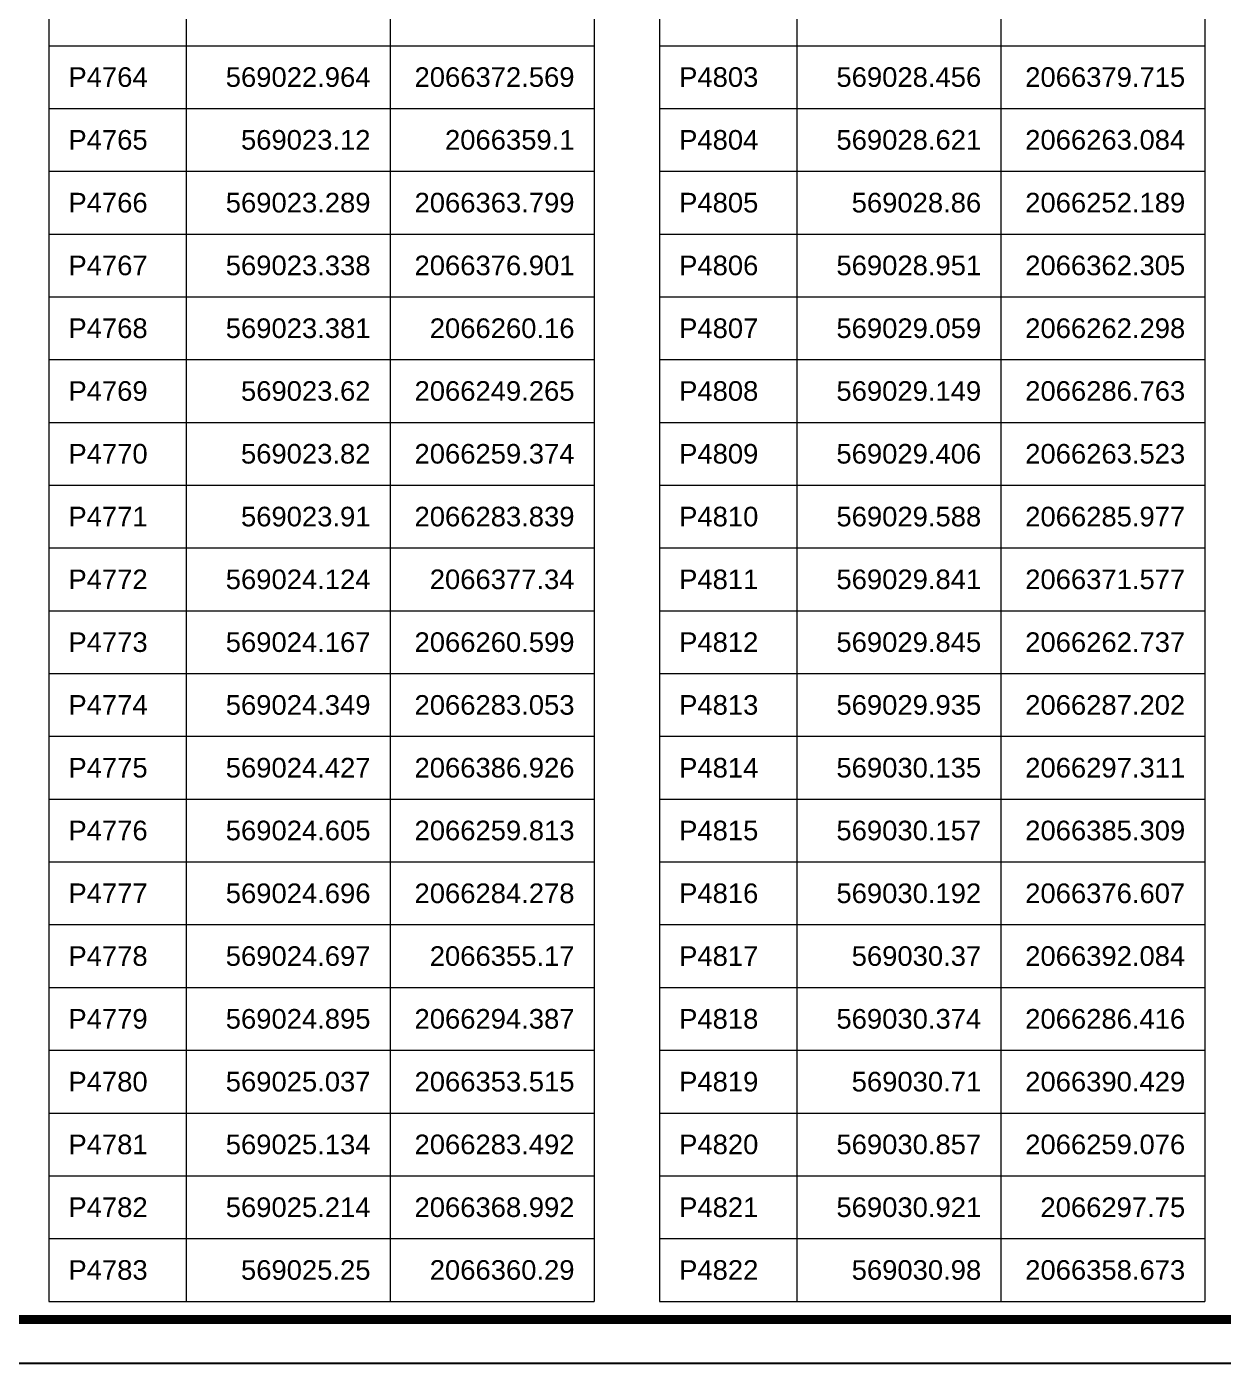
# Model space of a CAD drawing. Header units: millimetres. Extents: x 0 to 571985, y 0 to 2066666.
# Drawn here: x 569650.8 to 569664.22, y 2064802.8 to 2064817.79 of the extents above; entities that cross this region are included whole.
import ezdxf
from ezdxf.enums import TextEntityAlignment as Align

# ---------------------------------------------------------------- set-up
doc = ezdxf.new("R2010")
doc.units = ezdxf.units.MM
doc.linetypes.add('CENTER', pattern=[3, 1.5, -0.5, 0.5, -0.5])
for name, color, linetype, lineweight in [('A-KY HIEU', 34, 'Continuous', 20), ('E- RANH GIOI', 1, 'CENTER', 13), ('kata_net khung', 3, 'Continuous', 20), ('kata_text', 254, 'Continuous', 30)]:
    doc.layers.add(name, color=color, linetype=linetype, lineweight=lineweight)
doc.styles.add('kata_text', font='arial.ttf', dxfattribs={"width": 0.8})

# ---------------------------------------------------------------- blocks, each defined once
blk = doc.blocks.new('A$C33BC4D2A')
at = {"layer": 'A-KY HIEU', "color": 0, "const_width": 1.02}
blk.add_lwpolyline([(14.35, -292.1), (14.35, -4.9), (414.98, -4.9), (414.98, -292.1)], close=True, dxfattribs=at)
at = {"layer": 'Defpoints', "color": 125}
blk.add_lwpolyline([(0, -297), (420, -297), (420, 0), (0, 0)], close=True, dxfattribs=at)

msp = doc.modelspace()

# ---------------------------------------------------------------- linework, layer by layer
at = {"layer": 'kata_net khung'}
for p, q in [((569651.049, 2064831.656), (569651.049, 2064803.496)), ((569652.589, 2064831.656), (569652.589, 2064803.496)), ((569654.877, 2064831.656), (569654.877, 2064803.496)), ((569657.165, 2064831.656), (569657.165, 2064803.496)), ((569657.898, 2064831.656), (569657.898, 2064803.496)), ((569659.438, 2064831.656), (569659.438, 2064803.496)), ((569661.726, 2064831.656), (569661.726, 2064803.496)), ((569664.014, 2064831.656), (569664.014, 2064803.496)), ((569651.049, 2064817.576), (569657.165, 2064817.576)), ((569657.898, 2064817.576), (569664.014, 2064817.576)), ((569651.049, 2064816.872), (569657.165, 2064816.872)), ((569657.898, 2064816.872), (569664.014, 2064816.872)), ((569651.049, 2064816.168), (569657.165, 2064816.168)), ((569657.898, 2064816.168), (569664.014, 2064816.168)), ((569651.049, 2064815.464), (569657.165, 2064815.464)), ((569657.898, 2064815.464), (569664.014, 2064815.464)), ((569651.049, 2064814.76), (569657.165, 2064814.76)), ((569657.898, 2064814.76), (569664.014, 2064814.76)), ((569651.049, 2064814.056), (569657.165, 2064814.056)), ((569657.898, 2064814.056), (569664.014, 2064814.056)), ((569651.049, 2064813.352), (569657.165, 2064813.352)), ((569657.898, 2064813.352), (569664.014, 2064813.352)), ((569651.049, 2064812.648), (569657.165, 2064812.648)), ((569657.898, 2064812.648), (569664.014, 2064812.648)), ((569651.049, 2064811.944), (569657.165, 2064811.944)), ((569657.898, 2064811.944), (569664.014, 2064811.944)), ((569651.049, 2064811.24), (569657.165, 2064811.24)), ((569657.898, 2064811.24), (569664.014, 2064811.24)), ((569651.049, 2064810.536), (569657.165, 2064810.536)), ((569657.898, 2064810.536), (569664.014, 2064810.536)), ((569651.049, 2064809.832), (569657.165, 2064809.832)), ((569657.898, 2064809.832), (569664.014, 2064809.832)), ((569651.049, 2064809.128), (569657.165, 2064809.128)), ((569657.898, 2064809.128), (569664.014, 2064809.128)), ((569651.049, 2064808.424), (569657.165, 2064808.424)), ((569657.898, 2064808.424), (569664.014, 2064808.424)), ((569651.049, 2064807.72), (569657.165, 2064807.72)), ((569657.898, 2064807.72), (569664.014, 2064807.72)), ((569651.049, 2064807.016), (569657.165, 2064807.016)), ((569657.898, 2064807.016), (569664.014, 2064807.016)), ((569651.049, 2064806.312), (569657.165, 2064806.312)), ((569657.898, 2064806.312), (569664.014, 2064806.312)), ((569651.049, 2064805.608), (569657.165, 2064805.608)), ((569657.898, 2064805.608), (569664.014, 2064805.608)), ((569651.049, 2064804.904), (569657.165, 2064804.904)), ((569657.898, 2064804.904), (569664.014, 2064804.904)), ((569651.049, 2064804.2), (569657.165, 2064804.2)), ((569657.898, 2064804.2), (569664.014, 2064804.2)), ((569651.049, 2064803.496), (569657.165, 2064803.496)), ((569657.898, 2064803.496), (569664.014, 2064803.496))]:
    msp.add_line(p, q, dxfattribs=at)

# ---------------------------------------------------------------- block references
at = {"layer": 'E- RANH GIOI', "xscale": 0.1, "yscale": 0.1, "zscale": 0.1}
msp.add_blockref('A$C33BC4D2A', (569629.456, 2064832.502), dxfattribs=at)

# ---------------------------------------------------------------- texts
at = {"layer": 'kata_text', "style": 'kata_text'}
for s, p in [('P4764', (569651.269, 2064817.224)), ('P4803', (569658.118, 2064817.224)), ('P4765', (569651.269, 2064816.52)), ('P4804', (569658.118, 2064816.52)), ('P4766', (569651.269, 2064815.816)), ('P4805', (569658.118, 2064815.816)), ('P4767', (569651.269, 2064815.112)), ('P4806', (569658.118, 2064815.112)), ('P4768', (569651.269, 2064814.408)), ('P4807', (569658.118, 2064814.408)), ('P4769', (569651.269, 2064813.704)), ('P4808', (569658.118, 2064813.704)), ('P4770', (569651.269, 2064813)), ('P4809', (569658.118, 2064813)), ('P4771', (569651.269, 2064812.296)), ('P4810', (569658.118, 2064812.296)), ('P4772', (569651.269, 2064811.592)), ('P4811', (569658.118, 2064811.592)), ('P4773', (569651.269, 2064810.888)), ('P4812', (569658.118, 2064810.888)), ('P4774', (569651.269, 2064810.184)), ('P4813', (569658.118, 2064810.184)), ('P4775', (569651.269, 2064809.48)), ('P4814', (569658.118, 2064809.48)), ('P4776', (569651.269, 2064808.776)), ('P4815', (569658.118, 2064808.776)), ('P4777', (569651.269, 2064808.072)), ('P4816', (569658.118, 2064808.072)), ('P4778', (569651.269, 2064807.368)), ('P4817', (569658.118, 2064807.368)), ('P4779', (569651.269, 2064806.664)), ('P4818', (569658.118, 2064806.664)), ('P4780', (569651.269, 2064805.96)), ('P4819', (569658.118, 2064805.96)), ('P4781', (569651.269, 2064805.256)), ('P4820', (569658.118, 2064805.256)), ('P4782', (569651.269, 2064804.552)), ('P4821', (569658.118, 2064804.552)), ('P4783', (569651.269, 2064803.848)), ('P4822', (569658.118, 2064803.848))]:
    msp.add_text(s, height=0.22, dxfattribs=at).set_placement(p, align=Align.MIDDLE_LEFT)
for s, p in [('569022.964', (569654.657, 2064817.224)), ('2066372.569', (569656.945, 2064817.224)), ('569028.456', (569661.506, 2064817.224)), ('2066379.715', (569663.794, 2064817.224)), ('569023.12', (569654.657, 2064816.52)), ('2066359.1', (569656.945, 2064816.52)), ('569028.621', (569661.506, 2064816.52)), ('2066263.084', (569663.794, 2064816.52)), ('569023.289', (569654.657, 2064815.816)), ('2066363.799', (569656.945, 2064815.816)), ('569028.86', (569661.506, 2064815.816)), ('2066252.189', (569663.794, 2064815.816)), ('569023.338', (569654.657, 2064815.112)), ('2066376.901', (569656.945, 2064815.112)), ('569028.951', (569661.506, 2064815.112)), ('2066362.305', (569663.794, 2064815.112)), ('569023.381', (569654.657, 2064814.408)), ('2066260.16', (569656.945, 2064814.408)), ('569029.059', (569661.506, 2064814.408)), ('2066262.298', (569663.794, 2064814.408)), ('569023.62', (569654.657, 2064813.704)), ('2066249.265', (569656.945, 2064813.704)), ('569029.149', (569661.506, 2064813.704)), ('2066286.763', (569663.794, 2064813.704)), ('569023.82', (569654.657, 2064813)), ('2066259.374', (569656.945, 2064813)), ('569029.406', (569661.506, 2064813)), ('2066263.523', (569663.794, 2064813)), ('569023.91', (569654.657, 2064812.296)), ('2066283.839', (569656.945, 2064812.296)), ('569029.588', (569661.506, 2064812.296)), ('2066285.977', (569663.794, 2064812.296)), ('569024.124', (569654.657, 2064811.592)), ('2066377.34', (569656.945, 2064811.592)), ('569029.841', (569661.506, 2064811.592)), ('2066371.577', (569663.794, 2064811.592)), ('569024.167', (569654.657, 2064810.888)), ('2066260.599', (569656.945, 2064810.888)), ('569029.845', (569661.506, 2064810.888)), ('2066262.737', (569663.794, 2064810.888)), ('569024.349', (569654.657, 2064810.184)), ('2066283.053', (569656.945, 2064810.184)), ('569029.935', (569661.506, 2064810.184)), ('2066287.202', (569663.794, 2064810.184)), ('569024.427', (569654.657, 2064809.48)), ('2066386.926', (569656.945, 2064809.48)), ('569030.135', (569661.506, 2064809.48)), ('2066297.311', (569663.794, 2064809.48)), ('569024.605', (569654.657, 2064808.776)), ('2066259.813', (569656.945, 2064808.776)), ('569030.157', (569661.506, 2064808.776)), ('2066385.309', (569663.794, 2064808.776)), ('569024.696', (569654.657, 2064808.072)), ('2066284.278', (569656.945, 2064808.072)), ('569030.192', (569661.506, 2064808.072)), ('2066376.607', (569663.794, 2064808.072)), ('569024.697', (569654.657, 2064807.368)), ('2066355.17', (569656.945, 2064807.368)), ('569030.37', (569661.506, 2064807.368)), ('2066392.084', (569663.794, 2064807.368)), ('569024.895', (569654.657, 2064806.664)), ('2066294.387', (569656.945, 2064806.664)), ('569030.374', (569661.506, 2064806.664)), ('2066286.416', (569663.794, 2064806.664)), ('569025.037', (569654.657, 2064805.96)), ('2066353.515', (569656.945, 2064805.96)), ('569030.71', (569661.506, 2064805.96)), ('2066390.429', (569663.794, 2064805.96)), ('569025.134', (569654.657, 2064805.256)), ('2066283.492', (569656.945, 2064805.256)), ('569030.857', (569661.506, 2064805.256)), ('2066259.076', (569663.794, 2064805.256)), ('569025.214', (569654.657, 2064804.552)), ('2066368.992', (569656.945, 2064804.552)), ('569030.921', (569661.506, 2064804.552)), ('2066297.75', (569663.794, 2064804.552)), ('569025.25', (569654.657, 2064803.848)), ('2066360.29', (569656.945, 2064803.848)), ('569030.98', (569661.506, 2064803.848)), ('2066358.673', (569663.794, 2064803.848))]:
    msp.add_text(s, height=0.22, dxfattribs=at).set_placement(p, align=Align.MIDDLE_RIGHT)

doc.saveas('drawing.dxf')
